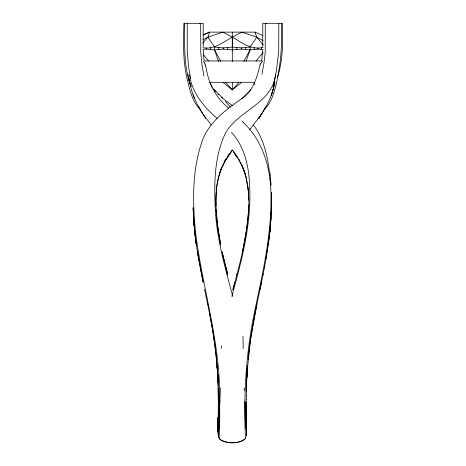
<?xml version="1.0" encoding="UTF-8"?>
<svg xmlns="http://www.w3.org/2000/svg" width="466" height="466" viewBox="0 0 466 466"><rect width="100%" height="100%" fill="white"/><g stroke="black" fill="none" stroke-linecap="round" stroke-linejoin="round"><path stroke-width="0.7" d="M184.676 23.3C184.874 44.387 183.109 66.737 191.41 86.699M218.519 437.271L218.129 432.349L218.152 418.631M218.321 402.525L218.193 387.496M246.444 418.06L246.357 435.926L246.467 422.347M281.318 23.3C282.39 44.392 280.788 65.578 275.686 86.088C273.571 94.639 270.624 103.516 264.012 109.691M218.129 422.347L218.542 437.312M232.301 61.465L232.318 37.169L241.703 32.131L256.702 37.169L263.045 40.6M246.444 418.054L246.438 420.839L246.432 417.163L246.438 432.093L246.421 418.858L245.716 415.264M218.478 415.981L218.164 432.093L218.17 417.163L218.14 431.231M246.275 399.17L246.287 395.523M246.438 432.093L246.456 421.747M218.158 418.054L218.129 422.627M218.321 402.374L218.286 408.216M218.129 431.959L218.199 421.544M218.286 408.14L218.234 412.707M246.287 395.587L246.928 373.65M271.596 201.533L271.218 215.589L270.012 230.612L269.214 237.584L270.123 229.371L265.993 259.108M218.21 414.501L218.234 412.666M218.21 414.466L218.164 420.85L218.158 418.06M219.16 429.11L219.725 400.422M246.328 391.755L246.52 383.431M218.14 421.759L218.164 432.087M218.618 410.872L218.362 422.481L218.432 419.732M219.014 399.181L218.781 405.513L219.02 397.335M246.363 435.524L246.403 421.544M218.869 403.375L218.676 409.521L218.904 402.49M246.462 432.396L246.339 435.966L246.438 422.219L246.467 431.959M218.781 405.513L218.991 399.735M246.432 385.761L246.904 374.087M246.421 386.203L246.683 378.893M262.754 50.043L261.717 60.667M218.898 401.226L219.072 397.015M248.512 211.319L248.949 201.347M248.792 205.069L248.145 215.892L246.462 230.14L242.337 252.514M218.455 414.024L218.181 418.858L218.443 416.33M246.794 376.61L247.085 371.489M246.427 383.104L247.487 365.734L246.724 377.268M246.7 377.652L247.463 365.985L246.7 377.652L247.108 371.128M271.084 217.552L269.138 238.173M248.658 208.372C247.417 230.979 242.646 253.207 236.798 275.027M219.055 438.18L219.078 438.483C226.016 444.36 238.586 444.354 245.524 438.483L245.547 438.18M247.079 371.798L250.562 339.469L256.982 303.855M247.096 371.53L247.568 365.495M270.012 230.612L271.509 207.801L271.457 192.289L271.486 193.67M270.734 222.777L268.241 244.941L264.472 267.443M248.122 359.507C250.562 333.266 256.149 307.473 261.624 281.732M268.288 244.423L269.301 236.827M275.656 74.56C272.167 103.732 238.301 110.244 225.468 133.13C213.638 157.875 214.045 186.348 215.513 213.143C217.517 241.563 225.48 269.028 232.773 296.428M263.01 274.934L264.618 266.686M261.927 74.321L264.041 62.461L265.096 53.578A43.932 28.927 -90 0 0 265.224 51.144L265.276 23.3M263.15 274.229L259.911 289.934M274.957 82.214L274.049 86.227L274.614 83.775M231.829 296.428C240.503 264.49 249.456 232.161 249.858 198.819C250.143 175.734 247.842 150.093 231.416 132.321M272.989 87.311L276.338 71.123L278.598 52.617A42.872 22.991 -90 0 0 278.715 50.107L278.808 23.539M235.202 281.062L237.153 273.641M232.819 289.916L234.806 282.472M233.006 289.223L235.015 281.691M219.865 172.583L221.466 168.086L218.566 177.103L216.713 186.534L215.927 195.161L215.834 206.298M273.705 87.596L271.247 95.262L272.435 91.866C269.365 101.442 264.356 110.25 258.729 118.539M273.688 87.637L272.662 91.115L273.985 86.624M277.474 77.158C283.2 59.794 282.845 41.334 282.437 23.3L262.783 23.3L262.772 46.821M202.786 43.245L207.894 37.169L209.618 32.131L254.978 32.131L262.847 35.492M246.083 61.425L250.044 49.891L250.044 47.107L256.702 37.169L254.978 32.131M259.911 65.648C256.725 78.678 252.502 92.297 240.165 99.724C223.919 111.083 207.026 124.119 201.184 144.035C192.062 172.309 192.662 202.646 195.516 231.893C202.273 287.516 220.313 341.671 219.655 398.191C219.859 411.309 219.748 424.433 219.171 437.539C219.375 441.261 225.305 441.611 228.09 442.426C233.676 442.921 239.938 442.846 244.656 439.421M253.987 84.818L254.716 83M220.995 169.432L225.264 160.63L231.486 151.415M260.663 63.924L260.774 63.708A9.099 9.052 36.7 0 1 261.508 62.508L262.096 61.891A6.827 6.646 21.6 0 1 262.608 61.471M243.782 61.384L250.044 49.891L258.048 49.093L263.045 49.53M223.896 162.081L225.917 158.714M266.022 106.749L258.997 118.178M258.508 118.049L259.556 116.418M260.249 115.335L260.948 114.246M258.129 118.585L249.636 129.723M227.711 155.941L229.301 153.78M232.272 150.501L227.379 157.258L222.451 166.112L222.923 165.063C219.335 172.938 217.261 181.425 216.3 190.006L216.445 188.806L215.828 206.188M256.026 61.116L263.255 52.134M230.891 151.619L232.167 150.029M223.028 82.447L232.301 89.839L238.86 82.447M250.918 89.856L241.802 98.681M225.736 82.447L232.301 89.839L241.574 82.447M202.902 47.683C214.075 49.85 223.068 42.161 232.278 37.169L232.318 37.169C242.198 42.691 251.186 50.223 263.045 47.45M202.827 39.913L207.894 37.169L222.894 32.131L232.278 37.169L232.301 47.107L241.359 47.87L250.044 47.107M202.902 49.291L206.549 49.093L214.552 49.891L223.243 49.093L232.301 49.891L241.359 49.093L250.044 49.891M207.894 37.169L214.552 47.107L223.243 47.87L232.301 47.107M204.329 60.947L262.166 60.947M209.857 82.29L254.745 82.29M189.679 81.632L188.695 80.595L188.095 76.203M232.47 105.683L221.449 97.295M217.203 118.51C204.05 107.186 191.742 92.594 189.557 74.776M217.942 94.033L218.735 94.773M222.195 97.575L215.589 91.08M228.783 108.147C215.554 97.726 208.104 82.564 205.861 66.213M221.583 97.47L222.206 98.081M200.584 109.691C192.615 102.153 189.953 91.033 187.606 80.717C182.66 61.931 183.476 42.511 183.895 23.3L203.211 23.3L203.223 46.821M214.593 90.759L215.443 91.627M242.145 121.148L243.584 122.628M243.269 122.36C264.245 142.095 271.602 171.61 270.95 199.57C270.985 235.918 263.115 271.591 255.554 306.948C246.112 350.071 243.299 394.452 245.524 438.483M225.381 101.39L230.495 107.163M214.319 89.612L216.084 91.61M213.76 89.373L214.663 90.416M256.702 37.169L263.203 44.899M203.601 54.941L208.57 61.116M232.429 150.029L234.503 152.702M253.545 125.15C263.57 138.408 267.28 155.19 269.365 171.371M211.15 124.993L206.473 118.585M235.295 153.78L236.885 155.941M213.201 88.633L213.929 89.623M204.184 62.438L203.764 61.961A6.343 6.233 -15.7 0 0 203.386 61.64M233.315 151.683L236.53 156.157M234.247 152.988L239.85 161.597L242.139 166.088L241.668 165.04C245.262 172.927 247.341 181.431 248.302 190.023L248.157 188.823L248.809 200.229M205.984 118.702L198.568 106.708M237.246 156.494L238.324 158.155M239.041 159.267L239.763 160.374M205.588 118.154C197.584 106.446 190.961 93.322 189.173 79.098M212.473 87.637L209.886 82.866M214.552 47.107L214.552 49.891L220.82 61.384M239.198 160.403L241.534 164.766L245.104 173.509L242.99 167.725L245.978 176.888L248.46 191.45L248.32 189.912L248.821 200.654M205.116 64.145L204.924 63.714A8.371 8.312 35.5 0 0 204.149 62.461M192.988 94.476L194.578 98.443M190.046 83.338L190.536 84.608L189.889 82.931M214.552 49.891L218.513 61.425M225.8 267.391L227.763 274.882M222.055 251.576L227.629 274.352M225.573 266.371L227.612 274.311M225.725 266.971L222.265 252.514M190.641 78.474L188.654 67.302L187.355 52.617A51.691 25.053 90 0 1 187.25 49.32L187.227 23.3M203.992 76.127L202.063 65.543L200.858 53.578A54.295 34.356 90 0 1 200.759 51.144L200.671 23.3M204.533 289.194L206.228 297.244M206.1 296.638L207.76 304.543M207.644 303.995C212.758 328.012 216.44 352.36 217.849 376.883L217.139 366.084L217.529 371.903M202.96 281.674L197.363 251.652M203.129 282.495L197.485 252.432L195.37 237.514L194.532 230.064L195.464 238.202L193.862 222.701L194.642 231.183M209.129 311.253C213.539 333.039 216.591 355.115 217.878 377.314L217.494 371.169L217.791 376.324M220.686 244.959L218.164 230.303L215.979 209.56M220.529 244.167L217.144 222.334L215.642 201.126L215.805 204.877M195.37 237.514L196.431 245.221M189.149 78.905L189.499 81.562L189.161 78.993M195.388 237.584L196.262 244.236L195.295 236.821M204.038 60.667L203.234 50.043M269.878 171.797L271.142 185.293M193.087 207.568L194.59 230.664L194.485 229.429M269.645 173.515L269.826 175.531M270.07 178.222L270.193 179.567M187.92 74.176L188.037 75.597M193.512 217.43L193.984 224.251M193.961 223.808L193.081 208.372M217.878 377.314L217.104 365.629L217.907 378.666L217.686 373.93M193.361 214.721L193.501 217.028M217.494 371.169L218.158 382.796M246.287 416.872L245.815 406.049L246.071 413.389L245.867 407.395M217.797 376.452L217.674 373.802L218.012 381.275M245.885 408.053L246.165 419.674L245.815 406.072L246.234 422.435M218.012 381.31L218.327 399.234M217.907 378.637L218.175 385.97M218.129 432.349L218.263 435.966M245.687 402.368L245.92 409.404L245.815 405.373M245.745 403.952L245.92 409.404M245.763 404.727L246.095 416.709L245.815 406.131L246.013 413.144M244.889 401.15L245.436 429.11M246.363 412.66L246.392 414.507M246.392 414.466L246.456 431.225M246.363 412.713L246.316 408.14M246.339 410.616L246.275 402.408M246.421 418.858L246.462 422.58M246.275 399.1L246.275 402.49M266.395 23.3L266.441 23.609M265.323 23.3L265.323 23.609M261.694 47.683L261.694 49.291M258.048 47.87L258.048 49.093M254.151 47.683L254.151 49.291M245.768 47.683L245.768 49.291M241.359 47.87L241.359 49.093M236.862 47.683L236.862 49.291M232.301 32.131L232.301 37.163M232.301 82.447L232.301 89.839M227.734 47.683L227.734 49.291M223.243 47.87L223.243 49.093M218.834 47.683L218.834 49.291M210.446 47.683L210.446 49.291M206.549 47.87L206.549 49.093M199.937 23.3L199.891 23.609M242.961 336.289A170.032 0.32 88.7 0 1 243.229 348.597M221.373 348.597A170.032 0.32 -88.7 0 1 221.432 345.819M259.83 65.613A18.751 18.215 -86.3 0 1 260.587 63.883M204.982 64.203A19.525 19.1 75.5 0 1 205.71 66.259M244.341 390.916A170.032 0.548 88.3 0 1 244.242 387.893M220.354 387.893A170.032 0.548 -88.3 0 1 219.841 403.504M209.624 32.131L203.065 34.933L209.618 32.131"/></g></svg>
